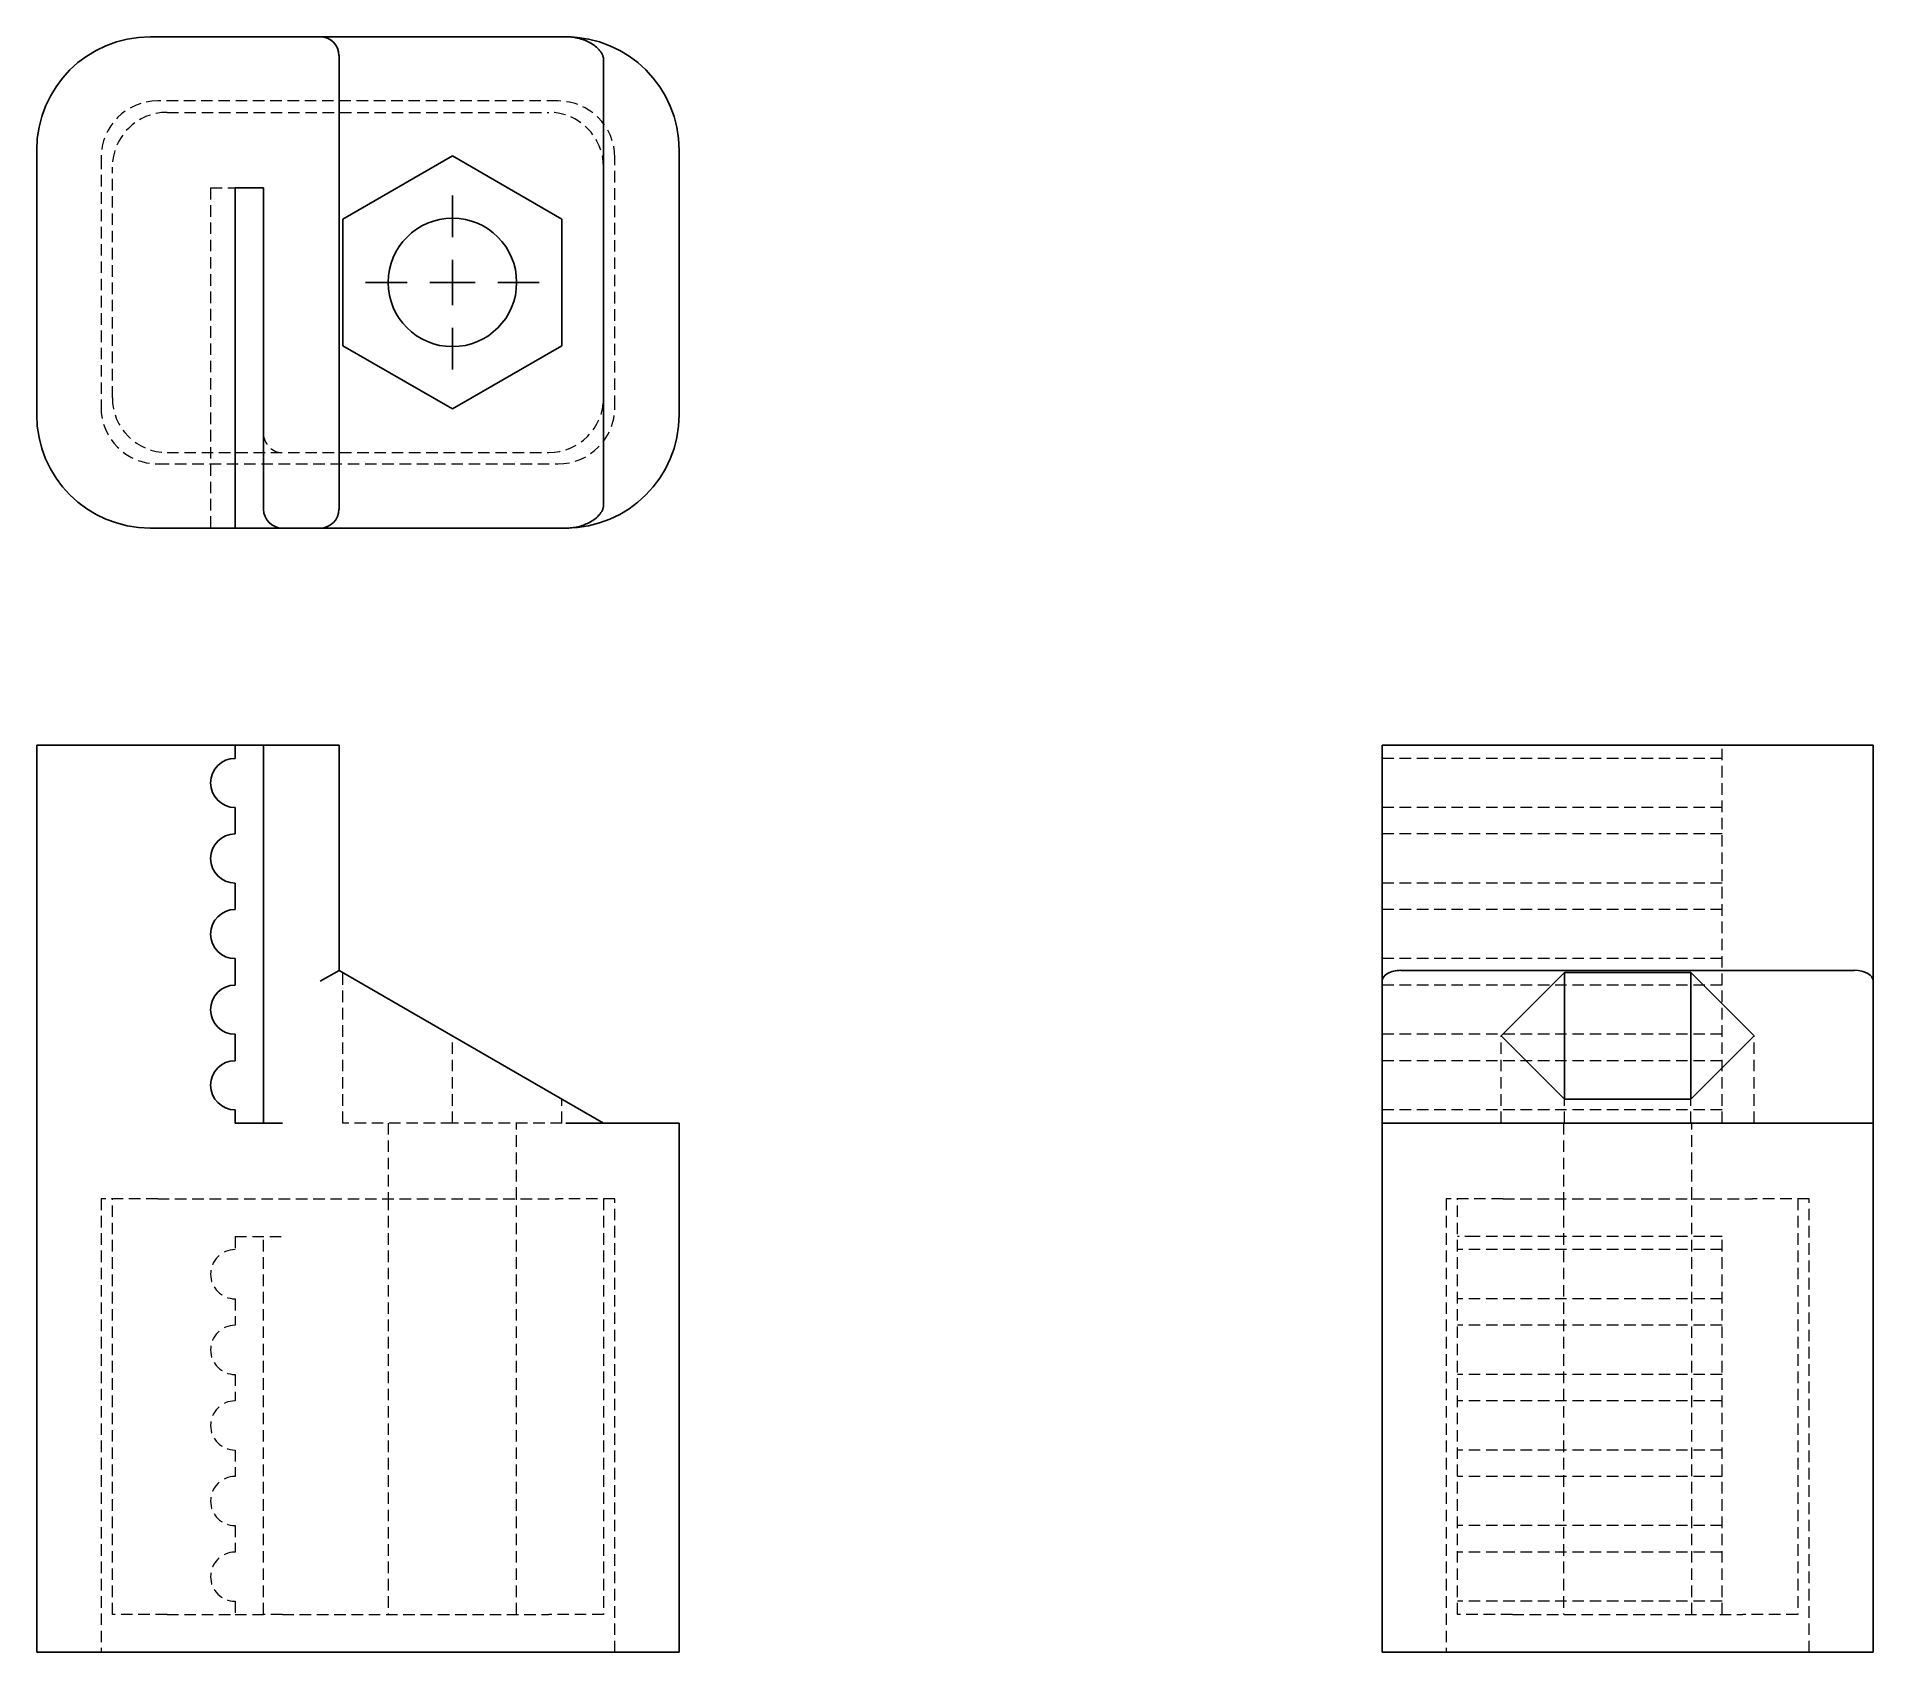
# Model space of a CAD drawing. Header units: millimetres. Extents: x 48 to 250, y 7 to 185.
import ezdxf

# ---------------------------------------------------------------- set-up
doc = ezdxf.new("R2010")
doc.units = ezdxf.units.MM
doc.linetypes.add('HIDDEN', pattern=[1.905, 1.27, -0.635])
doc.layers.add('10', color=7, linetype='Continuous')

# ---------------------------------------------------------------- blocks, each defined once
blk = doc.blocks.new('SW_CENTERMARKSYMBOL_0')
at = {"layer": '10', "color": 0}
for p, q in [((0, 5), (0, 9.58)), ((0, 0), (0, 2.5)), ((-5, 0), (-9.58, 0)), ((0, 0), (-2.5, 0)), ((0, 0), (0, -2.5)), ((0, 0), (2.5, 0)), ((5, 0), (9.58, 0)), ((0, -5), (0, -9.58))]:
    blk.add_line(p, q, dxfattribs=at)

msp = doc.modelspace()

# ---------------------------------------------------------------- linework, layer by layer
at = {"color": 7, "linetype": 'Continuous', "lineweight": 25}
for p, q in [((60.08, 185.08), (78.83, 185.08)), ((78.83, 185.08), (105.92, 185.08)), ((80.92, 183), (80.92, 133)), ((110.08, 182.52), (110.08, 133.48)), ((47.58, 143.42), (47.58, 172.58)), ((118.42, 172.58), (118.42, 143.42)), ((93.42, 171.95), (81.33, 164.98)), ((105.5, 164.98), (93.42, 171.95)), ((72.58, 168.42), (69.46, 168.42)), ((69.46, 168.42), (69.46, 130.92)), ((72.58, 168.42), (72.58, 133)), ((81.33, 164.98), (81.33, 151.02)), ((105.5, 151.02), (105.5, 164.98)), ((81.33, 151.02), (93.42, 144.05)), ((93.42, 144.05), (105.5, 151.02)), ((60.08, 130.92), (69.46, 130.92)), ((69.46, 130.92), (74.67, 130.92)), ((74.67, 130.92), (78.83, 130.92)), ((105.92, 130.92), (78.83, 130.92)), ((47.58, 7), (47.58, 107)), ((47.58, 107), (60.08, 107)), ((60.08, 107), (69.46, 107)), ((69.46, 105.54), (69.46, 107)), ((72.58, 107), (69.46, 107)), ((72.58, 65.33), (72.58, 107)), ((72.58, 107), (74.67, 107)), ((74.67, 107), (78.83, 107)), ((78.83, 107), (80.92, 107)), ((80.92, 107), (80.92, 82.17)), ((195.92, 107), (198, 107)), ((195.92, 80.97), (195.92, 107)), ((248, 107), (198, 107)), ((248, 107), (250.08, 107)), ((250.08, 107), (250.08, 80.97)), ((69.46, 97.21), (69.46, 100.13)), ((69.46, 88.88), (69.46, 91.79)), ((69.46, 80.54), (69.46, 83.46)), ((80.92, 82.17), (78.83, 80.97)), ((80.92, 82.17), (106.96, 67.14)), ((248, 82.17), (198, 82.17)), ((216.02, 81.93), (209.05, 74.96)), ((229.98, 81.93), (216.02, 81.93)), ((216.02, 67.98), (216.02, 81.93)), ((236.95, 74.96), (229.98, 81.93)), ((229.98, 67.98), (229.98, 81.93)), ((195.92, 65.33), (195.92, 80.97)), ((250.08, 80.97), (250.08, 65.33)), ((69.46, 72.21), (69.46, 75.13)), ((209.05, 74.96), (216.02, 67.98)), ((229.98, 67.98), (236.95, 74.96)), ((106.96, 67.14), (110.08, 65.33)), ((216.02, 67.98), (229.98, 67.98)), ((69.46, 65.33), (69.46, 66.79)), ((69.46, 65.33), (74.67, 65.33)), ((105.92, 65.33), (118.42, 65.33)), ((118.42, 65.33), (118.42, 7)), ((195.92, 7), (195.92, 65.33)), ((195.92, 65.33), (208.42, 65.33)), ((237.58, 65.33), (208.42, 65.33)), ((237.58, 65.33), (250.08, 65.33)), ((250.08, 65.33), (250.08, 7)), ((60.08, 7), (47.58, 7)), ((60.08, 7), (105.92, 7)), ((118.42, 7), (105.92, 7)), ((208.42, 7), (195.92, 7)), ((208.42, 7), (237.58, 7)), ((250.08, 7), (237.58, 7))]:
    msp.add_line(p, q, dxfattribs=at)
at = {"color": 7, "linetype": 'HIDDEN', "lineweight": 18}
for p, q in [((105.08, 178), (60.92, 178)), ((61.96, 176.75), (104.04, 176.75)), ((54.67, 171.75), (54.67, 144.25)), ((55.92, 145.29), (55.92, 170.71)), ((111.33, 144.25), (111.33, 171.75)), ((66.75, 168.42), (69.46, 168.42)), ((66.75, 168.42), (66.75, 130.92)), ((60.92, 138), (105.08, 138)), ((61.96, 139.25), (104.04, 139.25)), ((233.42, 105.54), (195.92, 105.54)), ((233.42, 65.33), (233.42, 107)), ((233.42, 100.13), (195.92, 100.13)), ((233.42, 97.21), (195.92, 97.21)), ((233.42, 91.79), (195.92, 91.79)), ((233.42, 88.88), (195.92, 88.88)), ((233.42, 83.46), (195.92, 83.46)), ((81.33, 65.33), (81.33, 81.93)), ((233.42, 80.54), (195.92, 80.54)), ((93.42, 65.33), (93.42, 74.96)), ((233.42, 75.13), (195.92, 75.13)), ((209.05, 65.33), (209.05, 74.96)), ((236.95, 65.33), (236.95, 74.96)), ((233.42, 72.21), (195.92, 72.21)), ((105.5, 65.33), (105.5, 67.98)), ((216.02, 65.33), (216.02, 67.98)), ((229.98, 65.33), (229.98, 67.98)), ((93.42, 65.33), (81.33, 65.33)), ((86.33, 65.33), (86.33, 57)), ((105.5, 65.33), (93.42, 65.33)), ((100.5, 57), (100.5, 65.33)), ((233.42, 66.79), (195.92, 66.79)), ((215.92, 65.33), (215.92, 57)), ((230.08, 57), (230.08, 65.33)), ((54.67, 57), (54.67, 7)), ((60.92, 57), (54.67, 57)), ((55.92, 11.17), (55.92, 57)), ((60.92, 57), (105.08, 57)), ((86.33, 57), (86.33, 11.17)), ((100.5, 11.17), (100.5, 57)), ((111.33, 57), (105.08, 57)), ((110.08, 57), (110.08, 11.17)), ((111.33, 7), (111.33, 57)), ((203, 57), (203, 7)), ((209.25, 57), (203, 57)), ((204.25, 11.17), (204.25, 57)), ((209.25, 57), (236.75, 57)), ((215.92, 57), (215.92, 11.17)), ((230.08, 11.17), (230.08, 57)), ((243, 57), (236.75, 57)), ((241.75, 57), (241.75, 11.17)), ((243, 7), (243, 57)), ((69.46, 52.83), (69.46, 51.38)), ((69.46, 52.83), (74.67, 52.83)), ((72.58, 11.17), (72.58, 52.83)), ((206.33, 52.83), (204.25, 52.83)), ((233.42, 52.83), (206.33, 52.83)), ((233.42, 11.17), (233.42, 52.83)), ((233.42, 51.38), (204.25, 51.38)), ((69.46, 45.96), (69.46, 43.04)), ((233.42, 45.96), (204.25, 45.96)), ((233.42, 43.04), (204.25, 43.04)), ((69.46, 37.63), (69.46, 34.71)), ((233.42, 37.63), (204.25, 37.63)), ((233.42, 34.71), (204.25, 34.71)), ((69.46, 29.29), (69.46, 26.38)), ((233.42, 29.29), (204.25, 29.29)), ((233.42, 26.38), (204.25, 26.38)), ((69.46, 20.96), (69.46, 18.04)), ((233.42, 20.96), (204.25, 20.96)), ((233.42, 18.04), (204.25, 18.04)), ((69.46, 12.63), (69.46, 11.17)), ((233.42, 12.63), (204.25, 12.63)), ((61.96, 11.17), (55.92, 11.17)), ((61.96, 11.17), (69.46, 11.17)), ((69.46, 11.17), (72.58, 11.17)), ((74.67, 11.17), (72.58, 11.17)), ((74.67, 11.17), (104.04, 11.17)), ((110.08, 11.17), (104.04, 11.17)), ((210.29, 11.17), (204.25, 11.17)), ((210.29, 11.17), (235.71, 11.17)), ((241.75, 11.17), (235.71, 11.17))]:
    msp.add_line(p, q, dxfattribs=at)
at = {"color": 7, "linetype": 'Continuous', "lineweight": 25}
msp.add_circle((93.42, 158), 7.08, dxfattribs=at)
for centre, radius, start, end in [((60.08, 172.58), 12.5, 90, 180), ((78.83, 183), 2.08, 0, 90), ((105.92, 172.58), 12.5, 0, 90), ((60.08, 143.42), 12.5, 180, 270), ((105.92, 143.42), 12.5, 270, 0), ((74.67, 133), 2.08, 180, 270), ((78.83, 133), 2.08, 270, 0), ((69.46, 102.83), 2.71, 90, 270), ((69.46, 94.5), 2.71, 90, 270), ((69.46, 86.17), 2.71, 90, 270), ((69.46, 77.83), 2.71, 90, 270), ((69.46, 69.5), 2.71, 90, 270)]:
    msp.add_arc(centre, radius, start, end, dxfattribs=at)
at = {"color": 7, "linetype": 'HIDDEN', "lineweight": 18}
for centre, radius, start, end in [((60.92, 171.75), 6.25, 90, 180), ((61.96, 170.71), 6.04, 90, 180), ((104.04, 170.71), 6.04, 0, 90), ((105.08, 171.75), 6.25, 0, 90), ((60.92, 144.25), 6.25, 180, 270), ((61.96, 145.29), 6.04, 180, 270), ((104.04, 145.29), 6.04, 270, 0), ((105.08, 144.25), 6.25, 270, 0), ((74.67, 141.33), 2.08, 180, 270), ((69.46, 48.67), 2.71, 90, 270), ((69.46, 40.33), 2.71, 90, 270), ((69.46, 32), 2.71, 90, 270), ((69.46, 23.67), 2.71, 90, 270), ((69.46, 15.33), 2.71, 90, 270)]:
    msp.add_arc(centre, radius, start, end, dxfattribs=at)
at = {"color": 7, "linetype": 'Continuous', "lineweight": 25}
for centre, start_param, end_param in [((198, 80.97), 1.570796, 3.141593), ((248, 80.97), 0, 1.570796)]:
    msp.add_ellipse(centre, major_axis=(2.08, 0), ratio=0.57735, start_param=start_param, end_param=end_param, dxfattribs=at)
for points, knots in [([(105.92, 185.08), (105.99, 185.08), (106.14, 185.08), (106.36, 185.07), (106.58, 185.05), (106.8, 185.02), (107.01, 184.98), (107.26, 184.93), (107.55, 184.86), (107.97, 184.72), (108.48, 184.5), (109.04, 184.16), (109.47, 183.79), (109.75, 183.45), (109.9, 183.21), (109.99, 183.01), (110.04, 182.85), (110.08, 182.69), (110.08, 182.57), (110.08, 182.52)], [0, 0, 0, 0, 0.04183, 0.083432, 0.124863, 0.166182, 0.207446, 0.248714, 0.311405, 0.373452, 0.498434, 0.623191, 0.748505, 0.813597, 0.874122, 0.906311, 0.937147, 0.969222, 1, 1, 1, 1]), ([(110.08, 133.48), (110.08, 133.44), (110.08, 133.37), (110.06, 133.26), (110.04, 133.13), (109.99, 132.99), (109.9, 132.79), (109.75, 132.55), (109.47, 132.21), (109.05, 131.84), (108.48, 131.5), (107.87, 131.24), (107.34, 131.08), (106.91, 131), (106.58, 130.95), (106.25, 130.92), (106.03, 130.92), (105.92, 130.92)], [0, 0, 0, 0, 0.0203675, 0.0412711, 0.0628745, 0.0936043, 0.1258964, 0.1862606, 0.2513909, 0.3760853, 0.5011462, 0.6253338, 0.750406, 0.8124794, 0.8750625, 0.9374406, 1, 1, 1, 1])]:
    msp.add_open_spline(points, degree=3, knots=knots, dxfattribs=at)

# ---------------------------------------------------------------- block references
at = {"layer": '10'}
msp.add_blockref('SW_CENTERMARKSYMBOL_0', (93.42, 158), dxfattribs=at)

doc.saveas('drawing.dxf')
